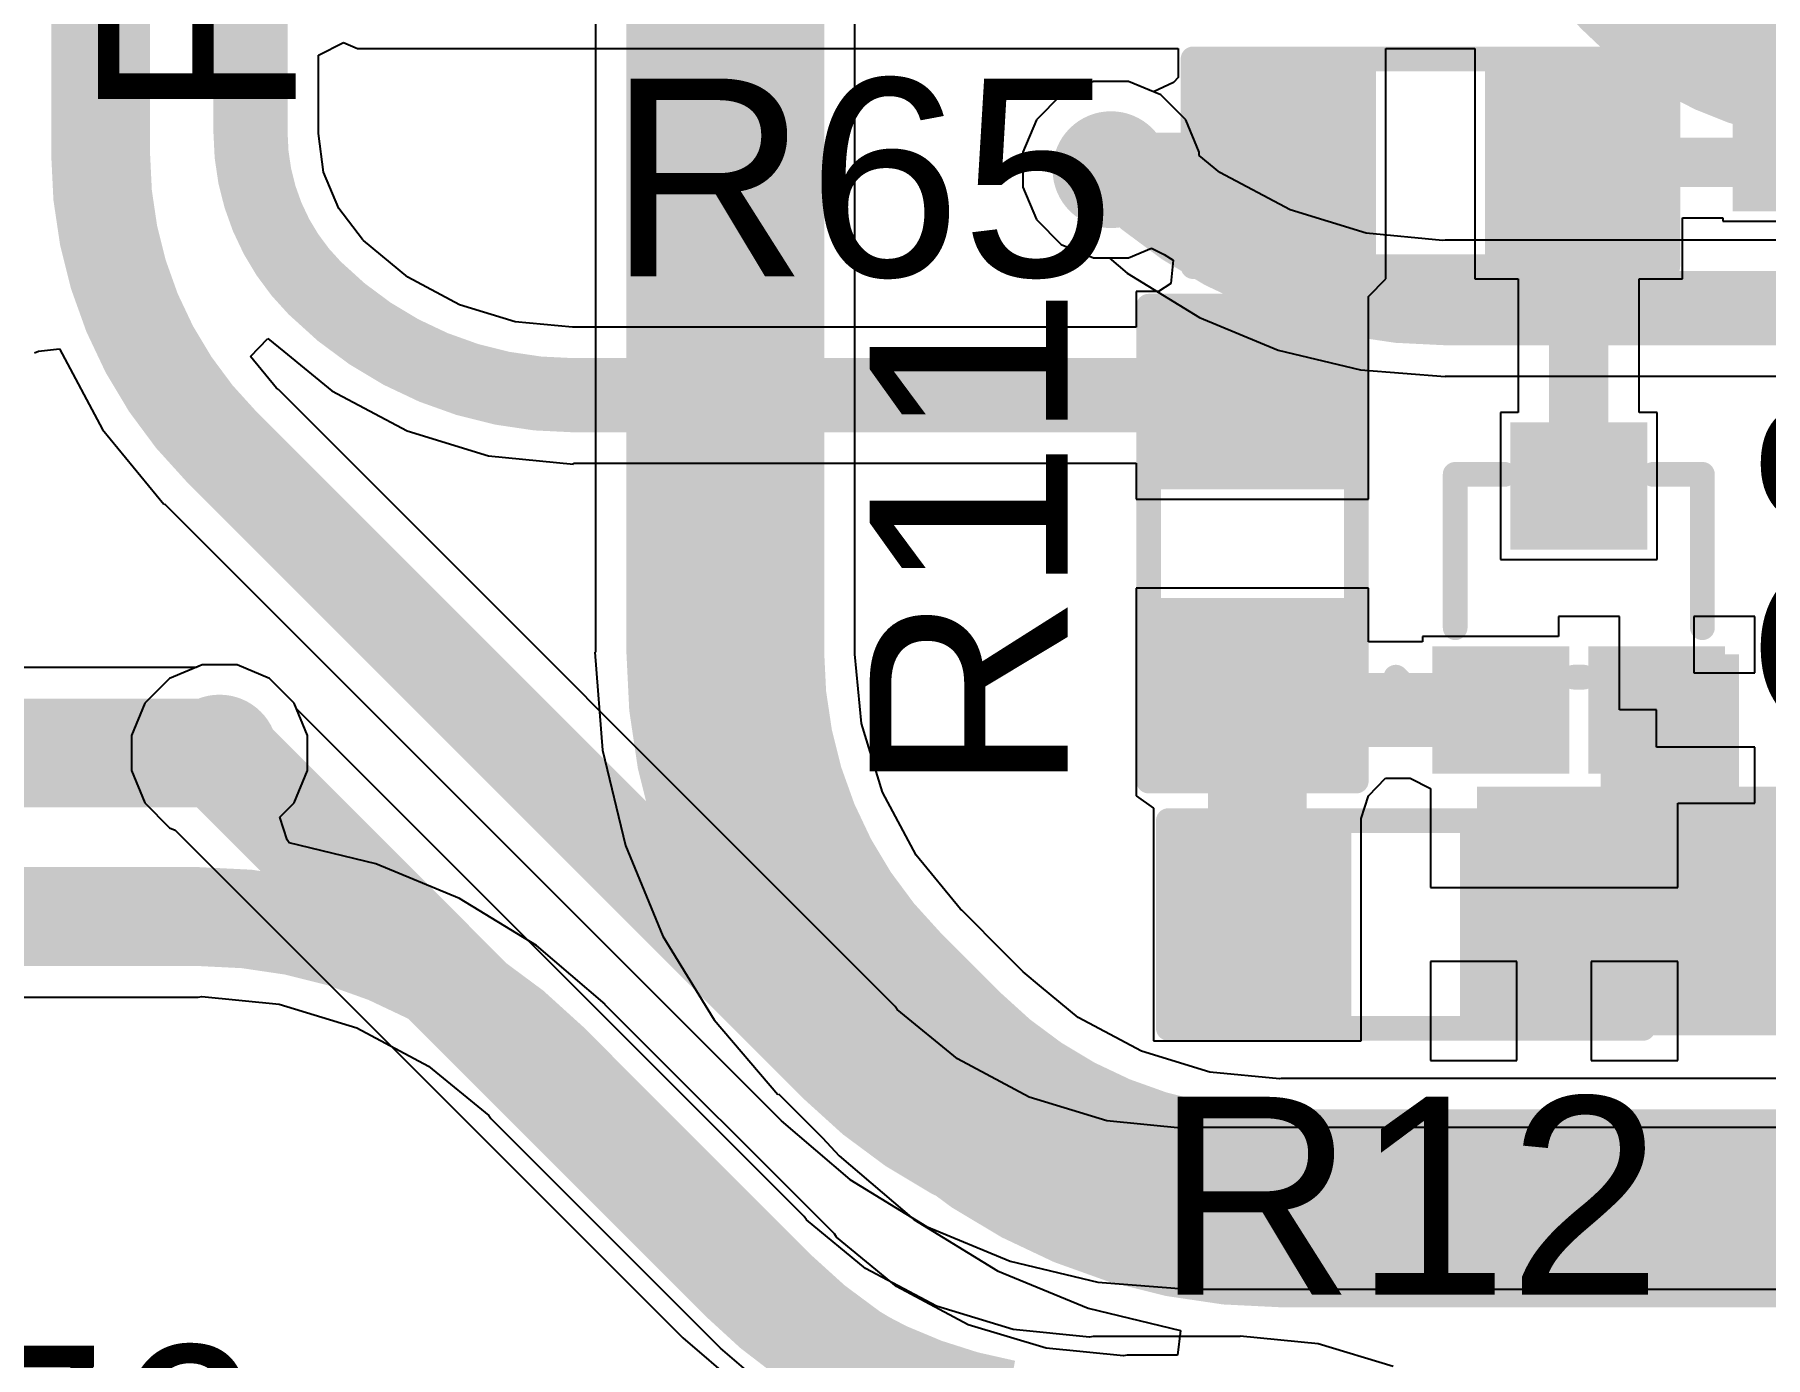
# Model space of a CAD drawing. Header units: millimetres. Extents: x -0.21 to 2.41, y -2.08 to 4.57.
# Drawn here: x 1.1506 to 1.5006, y -0.6672 to -0.3997 of the extents above; entities that cross this region are included whole.
import ezdxf

# ---------------------------------------------------------------- set-up
doc = ezdxf.new("R2010")
doc.units = ezdxf.units.MM
doc.header["$MEASUREMENT"] = 0
for name, color, linetype in [('BottomLayer', 5, 'Continuous'), ('TopLayer', 1, 'Continuous'), ('TopOverlay', 2, 'Continuous'), ('TopPaste', 8, 'Continuous'), ('TopSolder', 216, 'Continuous'), ('ViaHoleLayer', 16, 'Continuous')]:
    doc.layers.add(name, color=color, linetype=linetype)
doc.styles.add('Arial', font='', dxfattribs={"height": 0.2})
doc.styles.get('Arial').set_extended_font_data('Arial')

# ---------------------------------------------------------------- blocks, each defined once
blk = doc.blocks.new('R___0603_40')
at = {"layer": 'TopLayer'}
for points in [[(-0.015, 0.0175), (-0.015, -0.0175), (-0.045, -0.0175), (-0.045, 0.0175)], [(0.045, 0.0175), (0.045, -0.0175), (0.015, -0.0175), (0.015, 0.0175)]]:
    blk.add_hatch(color=1, dxfattribs=at).paths.add_polyline_path(points)
at = {"layer": 'TopPaste'}
for points in [[(-0.015, 0.0175), (-0.015, -0.0175), (-0.045, -0.0175), (-0.045, 0.0175)], [(0.045, 0.0175), (0.045, -0.0175), (0.015, -0.0175), (0.015, 0.0175)]]:
    blk.add_hatch(color=8, dxfattribs=at).paths.add_polyline_path(points)
at = {"layer": 'TopSolder'}
for points in [[(-0.011, 0.0215), (-0.011, -0.0215), (-0.049, -0.0215), (-0.049, 0.0215)], [(0.049, 0.0215), (0.049, -0.0215), (0.011, -0.0215), (0.011, 0.0215)]]:
    blk.add_hatch(color=216, dxfattribs=at).paths.add_polyline_path(points)
at = {"layer": 'TopOverlay', "const_width": 0.005}
for points in [[(-0.048, 0.021), (0.048, 0.021)], [(-0.048, -0.021), (-0.048, 0.021)], [(0.048, -0.021), (0.048, 0.021)], [(-0.048, -0.021), (0.048, -0.021)]]:
    blk.add_lwpolyline(points, dxfattribs=at)
at = {"layer": 'TopOverlay', "const_width": 0.0025}
for points in [[(-0.04925, 0.021, 1), (-0.04675, 0.021, 1)], [(-0.04925, 0.021, 1), (-0.04675, 0.021, 1)], [(0.04675, 0.021, 1), (0.04925, 0.021, 1)], [(0.04675, 0.021, 1), (0.04925, 0.021, 1)], [(-0.04925, -0.021, 1), (-0.04675, -0.021, 1)], [(-0.04925, -0.021, 1), (-0.04675, -0.021, 1)], [(0.04675, -0.021, 1), (0.04925, -0.021, 1)], [(0.04675, -0.021, 1), (0.04925, -0.021, 1)]]:
    blk.add_lwpolyline(points, format="xyb", close=True, dxfattribs=at)
blk = doc.blocks.new('R___0603_41')
at = {"layer": 'TopLayer'}
for points in [[(-0.015, 0.0175), (-0.015, -0.0175), (-0.045, -0.0175), (-0.045, 0.0175)], [(0.045, 0.0175), (0.045, -0.0175), (0.015, -0.0175), (0.015, 0.0175)]]:
    blk.add_hatch(color=1, dxfattribs=at).paths.add_polyline_path(points)
at = {"layer": 'TopPaste'}
for points in [[(-0.015, 0.0175), (-0.015, -0.0175), (-0.045, -0.0175), (-0.045, 0.0175)], [(0.045, 0.0175), (0.045, -0.0175), (0.015, -0.0175), (0.015, 0.0175)]]:
    blk.add_hatch(color=8, dxfattribs=at).paths.add_polyline_path(points)
at = {"layer": 'TopSolder'}
for points in [[(-0.011, 0.0215), (-0.011, -0.0215), (-0.049, -0.0215), (-0.049, 0.0215)], [(0.049, 0.0215), (0.049, -0.0215), (0.011, -0.0215), (0.011, 0.0215)]]:
    blk.add_hatch(color=216, dxfattribs=at).paths.add_polyline_path(points)
at = {"layer": 'TopOverlay', "const_width": 0.005}
for points in [[(-0.048, 0.021), (0.048, 0.021)], [(-0.048, 0.021), (-0.048, -0.021)], [(0.048, 0.021), (0.048, -0.021)], [(-0.048, -0.021), (0.048, -0.021)]]:
    blk.add_lwpolyline(points, dxfattribs=at)
at = {"layer": 'TopOverlay', "const_width": 0.0025}
for points in [[(-0.04925, 0.021, 1), (-0.04675, 0.021, 1)], [(-0.04925, 0.021, 1), (-0.04675, 0.021, 1)], [(0.04675, 0.021, 1), (0.04925, 0.021, 1)], [(0.04675, 0.021, 1), (0.04925, 0.021, 1)], [(-0.04925, -0.021, 1), (-0.04675, -0.021, 1)], [(-0.04925, -0.021, 1), (-0.04675, -0.021, 1)], [(0.04675, -0.021, 1), (0.04925, -0.021, 1)], [(0.04675, -0.021, 1), (0.04925, -0.021, 1)]]:
    blk.add_lwpolyline(points, format="xyb", close=True, dxfattribs=at)
blk = doc.blocks.new('SOT_723_43')
at = {"layer": 'TopLayer'}
for points in [[(-0.00984, 0.0315), (0.00984, 0.0315), (0.00984, 0.01378), (-0.00984, 0.01378)], [(-0.02559, -0.01378), (-0.00591, -0.01378), (-0.00591, -0.0315), (-0.02559, -0.0315)], [(0.00591, -0.01378), (0.02559, -0.01378), (0.02559, -0.0315), (0.00591, -0.0315)]]:
    blk.add_hatch(color=1, dxfattribs=at).paths.add_polyline_path(points)
at = {"layer": 'TopPaste'}
for points in [[(-0.00984, 0.0315), (0.00984, 0.0315), (0.00984, 0.01378), (-0.00984, 0.01378)], [(-0.02559, -0.01378), (-0.00591, -0.01378), (-0.00591, -0.0315), (-0.02559, -0.0315)], [(0.00591, -0.01378), (0.02559, -0.01378), (0.02559, -0.0315), (0.00591, -0.0315)]]:
    blk.add_hatch(color=8, dxfattribs=at).paths.add_polyline_path(points)
at = {"layer": 'TopSolder'}
for points in [[(-0.01384, 0.0355), (0.01384, 0.0355), (0.01384, 0.00978), (-0.01384, 0.00978)], [(-0.02959, -0.00978), (-0.00191, -0.00978), (-0.00191, -0.0355), (-0.02959, -0.0355)], [(0.00191, -0.00978), (0.02959, -0.00978), (0.02959, -0.0355), (0.00191, -0.0355)]]:
    blk.add_hatch(color=216, dxfattribs=at).paths.add_polyline_path(points)
at = {"layer": 'TopOverlay', "const_width": 0.005}
for points in [[(-0.025, -0.006), (-0.025, 0.025)], [(-0.025, 0.025), (-0.015, 0.025)], [(-0.025, -0.006), (-0.025, 0.025)], [(-0.025, 0.025), (-0.015, 0.025)], [(0.015, 0.025), (0.025, 0.025)], [(0.025, -0.006), (0.025, 0.025)], [(-0.037, -0.026), (-0.037, -0.016)], [(-0.037, -0.016), (-0.032, -0.021)], [(-0.001, -0.016), (0.001, -0.016)], [(-0.037, -0.026), (-0.032, -0.021)]]:
    blk.add_lwpolyline(points, dxfattribs=at)
at = {"layer": 'TopOverlay', "const_width": 0.0025}
for points in [[(-0.02625, 0.025, 1), (-0.02375, 0.025, 1)], [(-0.02625, 0.025, 1), (-0.02375, 0.025, 1)], [(-0.02625, 0.025, 1), (-0.02375, 0.025, 1)], [(-0.02625, 0.025, 1), (-0.02375, 0.025, 1)], [(-0.01625, 0.025, 1), (-0.01375, 0.025, 1)], [(-0.01625, 0.025, 1), (-0.01375, 0.025, 1)], [(0.01375, 0.025, 1), (0.01625, 0.025, 1)], [(0.02375, 0.025, 1), (0.02625, 0.025, 1)], [(0.02375, 0.025, 1), (0.02625, 0.025, 1)], [(-0.02625, -0.006, 1), (-0.02375, -0.006, 1)], [(-0.02625, -0.006, 1), (-0.02375, -0.006, 1)], [(0.02375, -0.006, 1), (0.02625, -0.006, 1)], [(-0.03825, -0.016, 1), (-0.03575, -0.016, 1)], [(-0.03825, -0.016, 1), (-0.03575, -0.016, 1)], [(-0.00225, -0.016, 1), (0.00025, -0.016, 1)], [(-0.00025, -0.016, 1), (0.00225, -0.016, 1)], [(-0.03325, -0.021, 1), (-0.03075, -0.021, 1)], [(-0.03325, -0.021, 1), (-0.03075, -0.021, 1)], [(-0.03825, -0.026, 1), (-0.03575, -0.026, 1)], [(-0.03825, -0.026, 1), (-0.03575, -0.026, 1)]]:
    blk.add_lwpolyline(points, format="xyb", close=True, dxfattribs=at)
blk = doc.blocks.new('TQFN_16_EP_3_3__51')
at = {"layer": 'TopLayer'}
for points in [[(-0.02362, 0.07185), (-0.02362, 0.04035), (-0.03543, 0.04035), (-0.03543, 0.07185)], [(-0.00394, 0.07185), (-0.00394, 0.04035), (-0.01575, 0.04035), (-0.01575, 0.07185)], [(0.01575, 0.07185), (0.01575, 0.04035), (0.00394, 0.04035), (0.00394, 0.07185)], [(0.03543, 0.07185), (0.03543, 0.04035), (0.02362, 0.04035), (0.02362, 0.07185)], [(-0.07185, 0.03543), (-0.04035, 0.03543), (-0.04035, 0.02362), (-0.07185, 0.02362)], [(0.04035, 0.03543), (0.07185, 0.03543), (0.07185, 0.02362), (0.04035, 0.02362)], [(-0.02421, 0.02421), (0.02421, 0.02421), (0.02421, -0.02421), (-0.02421, -0.02421)], [(-0.07185, 0.01575), (-0.04035, 0.01575), (-0.04035, 0.00394), (-0.07185, 0.00394)], [(0.04035, 0.01575), (0.07185, 0.01575), (0.07185, 0.00394), (0.04035, 0.00394)], [(-0.07185, -0.00394), (-0.04035, -0.00394), (-0.04035, -0.01575), (-0.07185, -0.01575)], [(0.04035, -0.00394), (0.07185, -0.00394), (0.07185, -0.01575), (0.04035, -0.01575)], [(-0.07185, -0.02362), (-0.04035, -0.02362), (-0.04035, -0.03543), (-0.07185, -0.03543)], [(0.04035, -0.02362), (0.07185, -0.02362), (0.07185, -0.03543), (0.04035, -0.03543)], [(-0.03543, -0.07185), (-0.03543, -0.04035), (-0.02362, -0.04035), (-0.02362, -0.07185)], [(-0.01575, -0.07185), (-0.01575, -0.04035), (-0.00394, -0.04035), (-0.00394, -0.07185)], [(0.00394, -0.07185), (0.00394, -0.04035), (0.01575, -0.04035), (0.01575, -0.07185)], [(0.02362, -0.07185), (0.02362, -0.04035), (0.03543, -0.04035), (0.03543, -0.07185)]]:
    blk.add_hatch(color=1, dxfattribs=at).paths.add_polyline_path(points)
at = {"layer": 'TopPaste'}
for points in [[(-0.02362, 0.07185), (-0.02362, 0.04035), (-0.03543, 0.04035), (-0.03543, 0.07185)], [(-0.00394, 0.07185), (-0.00394, 0.04035), (-0.01575, 0.04035), (-0.01575, 0.07185)], [(0.01575, 0.07185), (0.01575, 0.04035), (0.00394, 0.04035), (0.00394, 0.07185)], [(0.03543, 0.07185), (0.03543, 0.04035), (0.02362, 0.04035), (0.02362, 0.07185)], [(-0.07185, 0.03543), (-0.04035, 0.03543), (-0.04035, 0.02362), (-0.07185, 0.02362)], [(0.04035, 0.03543), (0.07185, 0.03543), (0.07185, 0.02362), (0.04035, 0.02362)], [(-0.02421, 0.02421), (0.02421, 0.02421), (0.02421, -0.02421), (-0.02421, -0.02421)], [(-0.07185, 0.01575), (-0.04035, 0.01575), (-0.04035, 0.00394), (-0.07185, 0.00394)], [(0.04035, 0.01575), (0.07185, 0.01575), (0.07185, 0.00394), (0.04035, 0.00394)], [(-0.07185, -0.00394), (-0.04035, -0.00394), (-0.04035, -0.01575), (-0.07185, -0.01575)], [(0.04035, -0.00394), (0.07185, -0.00394), (0.07185, -0.01575), (0.04035, -0.01575)], [(-0.07185, -0.02362), (-0.04035, -0.02362), (-0.04035, -0.03543), (-0.07185, -0.03543)], [(0.04035, -0.02362), (0.07185, -0.02362), (0.07185, -0.03543), (0.04035, -0.03543)], [(-0.03543, -0.07185), (-0.03543, -0.04035), (-0.02362, -0.04035), (-0.02362, -0.07185)], [(-0.01575, -0.07185), (-0.01575, -0.04035), (-0.00394, -0.04035), (-0.00394, -0.07185)], [(0.00394, -0.07185), (0.00394, -0.04035), (0.01575, -0.04035), (0.01575, -0.07185)], [(0.02362, -0.07185), (0.02362, -0.04035), (0.03543, -0.04035), (0.03543, -0.07185)]]:
    blk.add_hatch(color=8, dxfattribs=at).paths.add_polyline_path(points)
at = {"layer": 'TopSolder'}
for points in [[(-0.01962, 0.07585), (-0.01962, 0.03635), (-0.03943, 0.03635), (-0.03943, 0.07585)], [(0.00006, 0.07585), (0.00006, 0.03635), (-0.01975, 0.03635), (-0.01975, 0.07585)], [(0.01975, 0.07585), (0.01975, 0.03635), (-0.00006, 0.03635), (-0.00006, 0.07585)], [(0.03943, 0.07585), (0.03943, 0.03635), (0.01962, 0.03635), (0.01962, 0.07585)], [(-0.07585, 0.03943), (-0.03635, 0.03943), (-0.03635, 0.01962), (-0.07585, 0.01962)], [(0.03635, 0.03943), (0.07585, 0.03943), (0.07585, 0.01962), (0.03635, 0.01962)], [(-0.02821, 0.02821), (0.02821, 0.02821), (0.02821, -0.02821), (-0.02821, -0.02821)], [(-0.07585, 0.01975), (-0.03635, 0.01975), (-0.03635, -0.00006), (-0.07585, -0.00006)], [(0.03635, 0.01975), (0.07585, 0.01975), (0.07585, -0.00006), (0.03635, -0.00006)], [(-0.07585, 0.00006), (-0.03635, 0.00006), (-0.03635, -0.01975), (-0.07585, -0.01975)], [(0.03635, 0.00006), (0.07585, 0.00006), (0.07585, -0.01975), (0.03635, -0.01975)], [(-0.07585, -0.01962), (-0.03635, -0.01962), (-0.03635, -0.03943), (-0.07585, -0.03943)], [(0.03635, -0.01962), (0.07585, -0.01962), (0.07585, -0.03943), (0.03635, -0.03943)], [(-0.03943, -0.07585), (-0.03943, -0.03635), (-0.01962, -0.03635), (-0.01962, -0.07585)], [(-0.01975, -0.07585), (-0.01975, -0.03635), (0.00006, -0.03635), (0.00006, -0.07585)], [(-0.00006, -0.07585), (-0.00006, -0.03635), (0.01975, -0.03635), (0.01975, -0.07585)], [(0.01962, -0.07585), (0.01962, -0.03635), (0.03943, -0.03635), (0.03943, -0.07585)]]:
    blk.add_hatch(color=216, dxfattribs=at).paths.add_polyline_path(points)
at = {"layer": 'TopOverlay', "const_width": 0.005}
for points in [[(-0.062, 0.044), (-0.062, 0.062)], [(-0.062, 0.062), (-0.045, 0.062)], [(0.045, 0.062), (0.062, 0.062)], [(0.062, 0.044), (0.062, 0.062)], [(-0.083, 0.036), (-0.078, 0.031)], [(-0.083, 0.026), (-0.083, 0.036)], [(-0.083, 0.026), (-0.078, 0.031)], [(-0.062, -0.062), (-0.062, -0.044)], [(0.062, -0.062), (0.062, -0.044)], [(-0.062, -0.062), (-0.045, -0.062)], [(0.045, -0.062), (0.062, -0.062)]]:
    blk.add_lwpolyline(points, dxfattribs=at)
at = {"layer": 'TopOverlay', "const_width": 0.0025}
for points in [[(-0.06325, 0.062, 1), (-0.06075, 0.062, 1)], [(-0.06325, 0.062, 1), (-0.06075, 0.062, 1)], [(-0.04625, 0.062, 1), (-0.04375, 0.062, 1)], [(0.04375, 0.062, 1), (0.04625, 0.062, 1)], [(0.06075, 0.062, 1), (0.06325, 0.062, 1)], [(0.06075, 0.062, 1), (0.06325, 0.062, 1)], [(-0.06325, 0.044, 1), (-0.06075, 0.044, 1)], [(0.06075, 0.044, 1), (0.06325, 0.044, 1)], [(-0.08425, 0.036, 1), (-0.08175, 0.036, 1)], [(-0.08425, 0.036, 1), (-0.08175, 0.036, 1)], [(-0.07925, 0.031, 1), (-0.07675, 0.031, 1)], [(-0.07925, 0.031, 1), (-0.07675, 0.031, 1)], [(-0.08425, 0.026, 1), (-0.08175, 0.026, 1)], [(-0.08425, 0.026, 1), (-0.08175, 0.026, 1)], [(-0.06325, -0.044, 1), (-0.06075, -0.044, 1)], [(0.06075, -0.044, 1), (0.06325, -0.044, 1)], [(-0.06325, -0.062, 1), (-0.06075, -0.062, 1)], [(-0.06325, -0.062, 1), (-0.06075, -0.062, 1)], [(-0.04625, -0.062, 1), (-0.04375, -0.062, 1)], [(0.04375, -0.062, 1), (0.04625, -0.062, 1)], [(0.06075, -0.062, 1), (0.06325, -0.062, 1)], [(0.06075, -0.062, 1), (0.06325, -0.062, 1)]]:
    blk.add_lwpolyline(points, format="xyb", close=True, dxfattribs=at)
blk = doc.blocks.new('R___0603_54')
at = {"layer": 'TopLayer'}
for points in [[(-0.015, 0.0175), (-0.015, -0.0175), (-0.045, -0.0175), (-0.045, 0.0175)], [(0.045, 0.0175), (0.045, -0.0175), (0.015, -0.0175), (0.015, 0.0175)]]:
    blk.add_hatch(color=1, dxfattribs=at).paths.add_polyline_path(points)
at = {"layer": 'TopPaste'}
for points in [[(-0.015, 0.0175), (-0.015, -0.0175), (-0.045, -0.0175), (-0.045, 0.0175)], [(0.045, 0.0175), (0.045, -0.0175), (0.015, -0.0175), (0.015, 0.0175)]]:
    blk.add_hatch(color=8, dxfattribs=at).paths.add_polyline_path(points)
at = {"layer": 'TopSolder'}
for points in [[(-0.011, 0.0215), (-0.011, -0.0215), (-0.049, -0.0215), (-0.049, 0.0215)], [(0.049, 0.0215), (0.049, -0.0215), (0.011, -0.0215), (0.011, 0.0215)]]:
    blk.add_hatch(color=216, dxfattribs=at).paths.add_polyline_path(points)
at = {"layer": 'TopOverlay', "const_width": 0.005}
for points in [[(-0.048, 0.021), (-0.048, -0.021)], [(0.048, 0.021), (-0.048, 0.021)], [(0.048, 0.021), (0.048, -0.021)], [(0.048, -0.021), (-0.048, -0.021)]]:
    blk.add_lwpolyline(points, dxfattribs=at)
at = {"layer": 'TopOverlay', "const_width": 0.0025}
for points in [[(-0.04925, 0.021, 1), (-0.04675, 0.021, 1)], [(-0.04925, 0.021, 1), (-0.04675, 0.021, 1)], [(0.04675, 0.021, 1), (0.04925, 0.021, 1)], [(0.04675, 0.021, 1), (0.04925, 0.021, 1)], [(-0.04925, -0.021, 1), (-0.04675, -0.021, 1)], [(-0.04925, -0.021, 1), (-0.04675, -0.021, 1)], [(0.04675, -0.021, 1), (0.04925, -0.021, 1)], [(0.04675, -0.021, 1), (0.04925, -0.021, 1)]]:
    blk.add_lwpolyline(points, format="xyb", close=True, dxfattribs=at)

msp = doc.modelspace()

# ---------------------------------------------------------------- hatches: boundary and pattern name
at = {"layer": 'BottomLayer'}
h = msp.add_hatch(color=5, dxfattribs=at)
edge = h.paths.add_edge_path()
edge.add_arc((1.36828, -0.42705), 0.01181, 0, 360)
h = msp.add_hatch(color=5, dxfattribs=at)
edge = h.paths.add_edge_path()
edge.add_arc((1.188, -0.545), 0.01181, 0, 360)
at = {"layer": 'TopLayer'}
h = msp.add_hatch(color=1, dxfattribs=at)
edge = h.paths.add_edge_path()
edge.add_arc((1.36828, -0.42705), 0.01181, 0, 360)
for points in [[(1.46728, -0.56105), (1.49528, -0.56105), (1.49528, -0.52505), (1.46728, -0.52505)], [(1.52262, -0.60176), (1.52262, -0.55176), (1.44228, -0.55176), (1.44228, -0.60176)], [(1.67328, -0.60205), (1.67328, -0.55205), (1.46628, -0.55205), (1.46628, -0.60205)]]:
    msp.add_hatch(color=1, dxfattribs=at).paths.add_polyline_path(points)
h = msp.add_hatch(color=1, dxfattribs=at)
edge = h.paths.add_edge_path()
edge.add_arc((1.188, -0.545), 0.01181, 0, 360)
at = {"layer": 'ViaHoleLayer'}
h = msp.add_hatch(color=16, dxfattribs=at)
edge = h.paths.add_edge_path()
edge.add_arc((1.36828, -0.42705), 0.00591, 0, 360)
h = msp.add_hatch(color=16, dxfattribs=at)
edge = h.paths.add_edge_path()
edge.add_arc((1.188, -0.545), 0.00591, 0, 360)

# ---------------------------------------------------------------- linework, layer by layer
at = {"layer": 'BottomLayer'}
for p, q in [((1.26405, -0.29077), (1.26405, -0.52463)), ((1.3165, -0.52463), (1.3165, -0.29077)), ((1.36474, -0.40924), (1.35819, -0.41195)), ((1.37182, -0.40924), (1.36474, -0.40924)), ((1.37837, -0.41195), (1.37182, -0.40924)), ((1.35819, -0.41195), (1.35318, -0.41696)), ((1.38338, -0.41696), (1.37837, -0.41195)), ((1.35318, -0.41696), (1.35047, -0.4235)), ((1.38609, -0.4235), (1.38338, -0.41696)), ((1.35047, -0.4235), (1.35047, -0.43059)), ((1.38609, -0.42415), (1.38609, -0.4235)), ((1.39032, -0.42762), (1.38609, -0.42415)), ((1.4045, -0.4352), (1.39032, -0.42762)), ((1.35047, -0.43059), (1.35318, -0.43714)), ((1.35318, -0.43714), (1.35819, -0.44215)), ((1.41988, -0.43987), (1.4045, -0.4352)), ((1.43534, -0.44139), (1.41988, -0.43987)), ((1.35819, -0.44215), (1.36474, -0.44486)), ((1.43588, -0.44128), (1.43534, -0.44139)), ((1.61185, -0.44128), (1.43588, -0.44128)), ((1.36474, -0.44486), (1.36789, -0.44486)), ((1.36789, -0.44486), (1.37155, -0.44798)), ((1.37155, -0.44798), (1.38619, -0.45696)), ((1.38619, -0.45696), (1.40206, -0.46353)), ((1.40206, -0.46353), (1.41876, -0.46754)), ((1.41876, -0.46754), (1.43588, -0.46888)), ((1.43588, -0.46888), (1.43588, -0.46881)), ((1.43588, -0.46881), (1.61185, -0.46881)), ((1.26405, -0.52463), (1.26389, -0.52463)), ((1.26389, -0.52463), (1.26544, -0.5444)), ((1.31646, -0.52497), (1.3165, -0.52463)), ((1.31784, -0.53903), (1.31646, -0.52497)), ((1.1833, -0.52767), (1.0657, -0.52767)), ((1.18446, -0.52719), (1.1833, -0.52767)), ((1.19154, -0.52719), (1.18446, -0.52719)), ((1.19809, -0.5299), (1.19154, -0.52719)), ((1.2031, -0.53491), (1.19809, -0.5299)), ((1.20581, -0.54146), (1.2031, -0.53491)), ((1.20581, -0.54854), (1.20581, -0.54146)), ((1.32204, -0.55289), (1.31784, -0.53903)), ((1.26544, -0.5444), (1.27007, -0.56368)), ((1.2031, -0.55509), (1.20581, -0.54854)), ((1.32887, -0.56566), (1.32204, -0.55289)), ((1.20021, -0.55797), (1.2031, -0.55509)), ((1.2017, -0.56255), (1.20021, -0.55797)), ((1.20209, -0.56317), (1.2017, -0.56255)), ((1.21964, -0.56738), (1.20209, -0.56317)), ((1.27007, -0.56368), (1.27766, -0.582)), ((1.33783, -0.57658), (1.32887, -0.56566)), ((1.2365, -0.57437), (1.21964, -0.56738)), ((1.25207, -0.58391), (1.2365, -0.57437)), ((1.33811, -0.57679), (1.33783, -0.57658)), ((1.34709, -0.58577), (1.33811, -0.57679)), ((1.26596, -0.59577), (1.25207, -0.58391)), ((1.27766, -0.582), (1.28803, -0.59892)), ((1.35053, -0.58921), (1.34709, -0.58577)), ((1.35423, -0.59235), (1.35053, -0.58921)), ((0.99244, -0.59436), (1.18368, -0.59436)), ((1.18368, -0.59436), (1.18441, -0.59421)), ((1.18441, -0.59421), (1.20005, -0.59575)), ((1.36167, -0.59846), (1.35423, -0.59235)), ((1.20005, -0.59575), (1.21579, -0.60053)), ((1.26592, -0.5958), (1.26596, -0.59577)), ((1.31235, -0.64222), (1.26592, -0.5958)), ((1.37444, -0.60528), (1.36167, -0.59846)), ((1.21579, -0.60053), (1.23029, -0.60828)), ((1.28803, -0.59892), (1.30091, -0.614)), ((1.38829, -0.60948), (1.37444, -0.60528)), ((1.23029, -0.60828), (1.24244, -0.61825)), ((1.40235, -0.61087), (1.38829, -0.60948)), ((1.4027, -0.61082), (1.40235, -0.61087)), ((1.66999, -0.61082), (1.4027, -0.61082)), ((1.30091, -0.614), (1.30102, -0.61388)), ((1.30102, -0.61388), (1.30991, -0.62277)), ((1.24244, -0.61825), (1.24285, -0.61887)), ((1.24285, -0.61887), (1.28928, -0.66529)), ((1.30991, -0.62277), (1.31333, -0.62642)), ((1.31333, -0.62642), (1.31333, -0.62642)), ((1.31333, -0.62642), (1.32841, -0.6393)), ((1.32841, -0.6393), (1.34532, -0.64966)), ((1.31276, -0.64284), (1.31235, -0.64222)), ((1.32491, -0.65281), (1.31276, -0.64284)), ((1.34532, -0.64966), (1.36364, -0.65725)), ((1.33941, -0.66056), (1.32491, -0.65281)), ((1.36364, -0.65725), (1.38232, -0.66173)), ((1.35515, -0.66534), (1.33941, -0.66056)), ((1.38232, -0.66173), (1.38172, -0.66673)), ((1.28928, -0.66529), (1.28924, -0.66532)), ((1.28924, -0.66532), (1.30313, -0.67718)), ((1.37079, -0.66688), (1.35515, -0.66534)), ((1.37152, -0.66673), (1.37079, -0.66688)), ((1.38172, -0.66673), (1.37152, -0.66673))]:
    msp.add_line(p, q, dxfattribs=at)
for points, const_width in [([(1.29028, -0.52463), (1.29028, -0.29077)], 0.04), ([(1.43588, -0.45505), (1.62328, -0.45505)], 0.015), ([(1.061, -0.545), (1.188, -0.545)], 0.022), ([(0.98528, -0.57805), (1.18368, -0.57805)], 0.02), ([(1.31957, -0.59534), (1.33199, -0.60776)], 0.04), ([(1.25439, -0.60734), (1.30081, -0.65376)], 0.02), ([(1.4027, -0.63705), (1.66999, -0.63705)], 0.04)]:
    msp.add_lwpolyline(points, dxfattribs=dict(at, const_width=const_width))
for points, const_width in [([(1.51473, -0.40905, -0.401219), (1.45488, -0.34646)], 0.025), ([(1.43588, -0.45505, -0.198912), (1.36828, -0.42705)], 0.015), ([(1.31957, -0.59534, -0.198912), (1.29028, -0.52463)], 0.04), ([(1.18368, -0.57805, -0.198912), (1.25439, -0.60734)], 0.02), ([(1.4027, -0.63705, -0.198912), (1.33199, -0.60776)], 0.04), ([(1.37152, -0.68305, -0.198912), (1.30081, -0.65376)], 0.02)]:
    msp.add_lwpolyline(points, format="xyb", dxfattribs=dict(at, const_width=const_width))
for points, const_width in [([(1.36453, -0.42705, 1), (1.37203, -0.42705, 1)], 0.0075), ([(1.43213, -0.45505, 1), (1.43963, -0.45505, 1)], 0.0075), ([(1.43213, -0.45505, 1), (1.43963, -0.45505, 1)], 0.0075), ([(1.28028, -0.52463, 1), (1.30028, -0.52463, 1)], 0.02), ([(1.28028, -0.52463, 1), (1.30028, -0.52463, 1)], 0.02), ([(1.1825, -0.545, 1), (1.1935, -0.545, 1)], 0.011), ([(1.17868, -0.57805, 1), (1.18868, -0.57805, 1)], 0.01), ([(1.17868, -0.57805, 1), (1.18868, -0.57805, 1)], 0.01), ([(1.30957, -0.59534, 1), (1.32957, -0.59534, 1)], 0.02), ([(1.30957, -0.59534, 1), (1.32957, -0.59534, 1)], 0.02), ([(1.32199, -0.60776, 1), (1.34199, -0.60776, 1)], 0.02), ([(1.32199, -0.60776, 1), (1.34199, -0.60776, 1)], 0.02), ([(1.24939, -0.60734, 1), (1.25939, -0.60734, 1)], 0.01), ([(1.24939, -0.60734, 1), (1.25939, -0.60734, 1)], 0.01), ([(1.3927, -0.63705, 1), (1.4127, -0.63705, 1)], 0.02), ([(1.3927, -0.63705, 1), (1.4127, -0.63705, 1)], 0.02), ([(1.29581, -0.65376, 1), (1.30581, -0.65376, 1)], 0.01), ([(1.29581, -0.65376, 1), (1.30581, -0.65376, 1)], 0.01)]:
    msp.add_lwpolyline(points, format="xyb", close=True, dxfattribs=dict(at, const_width=const_width))
at = {"layer": 'TopLayer'}
for p, q in [((1.20804, -0.40388), (1.21304, -0.40135)), ((1.21304, -0.40135), (1.21592, -0.40254)), ((1.20804, -0.41964), (1.20804, -0.40388)), ((1.21592, -0.40254), (1.38188, -0.40254)), ((1.38188, -0.40254), (1.38188, -0.4084)), ((1.42388, -0.44809), (1.42388, -0.40254)), ((1.42388, -0.40254), (1.44188, -0.40254)), ((1.44188, -0.40254), (1.44188, -0.44915)), ((1.36474, -0.40924), (1.35819, -0.41195)), ((1.37182, -0.40924), (1.36474, -0.40924)), ((1.37688, -0.41133), (1.37182, -0.40924)), ((1.38089, -0.4094), (1.37688, -0.41133)), ((1.38188, -0.4084), (1.38089, -0.4094)), ((1.35819, -0.41195), (1.35318, -0.41696)), ((1.20802, -0.41972), (1.20804, -0.41964)), ((1.20905, -0.42755), (1.20802, -0.41972)), ((1.35318, -0.41696), (1.35047, -0.4235)), ((1.35047, -0.4235), (1.35047, -0.43059)), ((1.21211, -0.43493), (1.20905, -0.42755)), ((1.35047, -0.43059), (1.35318, -0.43714)), ((1.21692, -0.4412), (1.21211, -0.43493)), ((1.35318, -0.43714), (1.35819, -0.44215)), ((1.48388, -0.44915), (1.48388, -0.43678)), ((1.48388, -0.43678), (1.49203, -0.43678)), ((1.49203, -0.43678), (1.49203, -0.43747)), ((1.49203, -0.43747), (1.52844, -0.43747)), ((1.21698, -0.44124), (1.21692, -0.4412)), ((1.21709, -0.4414), (1.21698, -0.44124)), ((1.22608, -0.44878), (1.21709, -0.4414)), ((1.35819, -0.44215), (1.36474, -0.44486)), ((1.37182, -0.44486), (1.37644, -0.44294)), ((1.37644, -0.44294), (1.37905, -0.4442)), ((1.37905, -0.4442), (1.38083, -0.44534)), ((1.36474, -0.44486), (1.37182, -0.44486)), ((1.38083, -0.44534), (1.38039, -0.45008)), ((1.2365, -0.45435), (1.22608, -0.44878)), ((1.38039, -0.45008), (1.37791, -0.45165)), ((1.42038, -0.4527), (1.42388, -0.44915)), ((1.42388, -0.44915), (1.42388, -0.44809)), ((1.44188, -0.44915), (1.45064, -0.44915)), ((1.45064, -0.44915), (1.45064, -0.47615)), ((1.47511, -0.47615), (1.47511, -0.44915)), ((1.47511, -0.44915), (1.48388, -0.44915)), ((1.24781, -0.45778), (1.2365, -0.45435)), ((1.37791, -0.45165), (1.37338, -0.45165)), ((1.37338, -0.45165), (1.37338, -0.45888)), ((1.42038, -0.49365), (1.42038, -0.4527)), ((1.25938, -0.45892), (1.24781, -0.45778)), ((1.19425, -0.4648), (1.19778, -0.46121)), ((1.19778, -0.46121), (1.20101, -0.46378)), ((1.25957, -0.45888), (1.25938, -0.45892)), ((1.37338, -0.45888), (1.25957, -0.45888)), ((1.15058, -0.46407), (1.1514, -0.46374)), ((1.1514, -0.46374), (1.15563, -0.4633)), ((1.15563, -0.4633), (1.16432, -0.47956)), ((1.19955, -0.47125), (1.19425, -0.4648)), ((1.20101, -0.46378), (1.21073, -0.47175)), ((1.19994, -0.47151), (1.19955, -0.47125)), ((1.32465, -0.59622), (1.19994, -0.47151)), ((1.21073, -0.47175), (1.22593, -0.47988)), ((1.45064, -0.47615), (1.44703, -0.47615)), ((1.44703, -0.47615), (1.44703, -0.50587)), ((1.47872, -0.47615), (1.47511, -0.47615)), ((1.47872, -0.50587), (1.47872, -0.47615)), ((1.16432, -0.47956), (1.17675, -0.4947)), ((1.22593, -0.47988), (1.24242, -0.48488)), ((1.24242, -0.48488), (1.25957, -0.48657)), ((1.25957, -0.48657), (1.25957, -0.48641)), ((1.25957, -0.48641), (1.37338, -0.48641)), ((1.37338, -0.48641), (1.37338, -0.49365)), ((1.17675, -0.4947), (1.17687, -0.49458)), ((1.17687, -0.49458), (1.30158, -0.61929)), ((1.37338, -0.49365), (1.42038, -0.49365)), ((1.44703, -0.50587), (1.47872, -0.50587)), ((1.42038, -0.51165), (1.37338, -0.51165)), ((1.37338, -0.51165), (1.37338, -0.55365)), ((1.42038, -0.52252), (1.42038, -0.51165)), ((1.47112, -0.51742), (1.45878, -0.51742)), ((1.45878, -0.51742), (1.45878, -0.52142)), ((1.47112, -0.53628), (1.47112, -0.51742)), ((1.49847, -0.51742), (1.48612, -0.51742)), ((1.48612, -0.51742), (1.48612, -0.52878)), ((1.49847, -0.52878), (1.49847, -0.51742)), ((1.45878, -0.52142), (1.43129, -0.52142)), ((1.43129, -0.52142), (1.43129, -0.52252)), ((1.43129, -0.52252), (1.42038, -0.52252)), ((1.18446, -0.52719), (1.17791, -0.5299)), ((1.19154, -0.52719), (1.18446, -0.52719)), ((1.19809, -0.5299), (1.19154, -0.52719)), ((1.17791, -0.5299), (1.1729, -0.53491)), ((1.2031, -0.53491), (1.19809, -0.5299)), ((1.48612, -0.52878), (1.49847, -0.52878)), ((1.1729, -0.53491), (1.17019, -0.54146)), ((1.20358, -0.53606), (1.2031, -0.53491)), ((1.30623, -0.63872), (1.20358, -0.53606)), ((1.47862, -0.53628), (1.47112, -0.53628)), ((1.47862, -0.54378), (1.47862, -0.53628)), ((1.17019, -0.54146), (1.17019, -0.54854)), ((1.49847, -0.54378), (1.47862, -0.54378)), ((1.49847, -0.55514), (1.49847, -0.54378)), ((1.17019, -0.54854), (1.1729, -0.55509)), ((1.42038, -0.55365), (1.42376, -0.55005)), ((1.42376, -0.55005), (1.42875, -0.55005)), ((1.42875, -0.55005), (1.43288, -0.55215)), ((1.43288, -0.55215), (1.43288, -0.57215)), ((1.1729, -0.55509), (1.17791, -0.5601)), ((1.37338, -0.55365), (1.37338, -0.55365)), ((1.37338, -0.55365), (1.37688, -0.55615)), ((1.37688, -0.55615), (1.37688, -0.60315)), ((1.41888, -0.55822), (1.42038, -0.55365)), ((1.48288, -0.57215), (1.48288, -0.55514)), ((1.48288, -0.55514), (1.49847, -0.55514)), ((1.41888, -0.60315), (1.41888, -0.55822)), ((1.17791, -0.5601), (1.17906, -0.56058)), ((1.17906, -0.56058), (1.28172, -0.66323)), ((1.43288, -0.57215), (1.45788, -0.57215)), ((1.45788, -0.57215), (1.48288, -0.57215)), ((1.45038, -0.58715), (1.43288, -0.58715)), ((1.43288, -0.58715), (1.43288, -0.60715)), ((1.45038, -0.60715), (1.45038, -0.58715)), ((1.48288, -0.58715), (1.46538, -0.58715)), ((1.46538, -0.58715), (1.46538, -0.60715)), ((1.48288, -0.60715), (1.48288, -0.58715)), ((1.32506, -0.59684), (1.32465, -0.59622)), ((1.33721, -0.60681), (1.32506, -0.59684)), ((1.37688, -0.60315), (1.41888, -0.60315)), ((1.35172, -0.61456), (1.33721, -0.60681)), ((1.43288, -0.60715), (1.45038, -0.60715)), ((1.46538, -0.60715), (1.48288, -0.60715)), ((1.36746, -0.61934), (1.35172, -0.61456)), ((1.30158, -0.61929), (1.30155, -0.61932)), ((1.30155, -0.61932), (1.31543, -0.63118)), ((1.38309, -0.62088), (1.36746, -0.61934)), ((1.38383, -0.62073), (1.38309, -0.62088)), ((1.53635, -0.62073), (1.38383, -0.62073)), ((1.31543, -0.63118), (1.331, -0.64072)), ((1.30668, -0.63938), (1.30623, -0.63872)), ((1.31863, -0.64919), (1.30668, -0.63938)), ((1.331, -0.64072), (1.34787, -0.64771)), ((1.33296, -0.65685), (1.31863, -0.64919)), ((1.34787, -0.64771), (1.36562, -0.65197)), ((1.36562, -0.65197), (1.38383, -0.65341)), ((1.38383, -0.65341), (1.38383, -0.65336)), ((1.38383, -0.65336), (1.53635, -0.65336)), ((1.34851, -0.66157), (1.33296, -0.65685)), ((1.28172, -0.66323), (1.2817, -0.66325)), ((1.2817, -0.66325), (1.29269, -0.67264)), ((1.36391, -0.66309), (1.34851, -0.66157)), ((1.36469, -0.66293), (1.36391, -0.66309)), ((1.39439, -0.66293), (1.36469, -0.66293)), ((1.41016, -0.66443), (1.39439, -0.66288)), ((1.39439, -0.66288), (1.39439, -0.66293)), ((1.42534, -0.66903), (1.41016, -0.66443))]:
    msp.add_line(p, q, dxfattribs=at)
for points, const_width in [([(1.16396, -0.42403), (1.16396, -0.16299)], 0.02), ([(1.19427, -0.41964), (1.19427, -0.16549)], 0.015), ([(1.36828, -0.42705), (1.40148, -0.42705)], 0.015), ([(1.40148, -0.42705), (1.40288, -0.42565)], 0.012), ([(1.46288, -0.42565), (1.46296, -0.42557)], 0.012), ([(1.46288, -0.49301), (1.46288, -0.42565)], 0.012), ([(1.46296, -0.42557), (1.51377, -0.42557)], 0.01), ([(1.25957, -0.47265), (1.39688, -0.47265)], 0.015), ([(1.1884, -0.48305), (1.31312, -0.60776)], 0.02), ([(1.39788, -0.57965), (1.39788, -0.53506)], 0.02), ([(1.40566, -0.53628), (1.44713, -0.53628)], 0.015), ([(1.47862, -0.57524), (1.47862, -0.53628)], 0.012), ([(1.188, -0.545), (1.29398, -0.65098)], 0.022), ([(1.45788, -0.58165), (1.48128, -0.58165)], 0.012), ([(1.38383, -0.63705), (1.53635, -0.63705)], 0.02)]:
    msp.add_lwpolyline(points, dxfattribs=dict(at, const_width=const_width))
for points, const_width in [([(1.19052, -0.41964, 1), (1.19802, -0.41964, 1)], 0.0075), ([(1.19052, -0.41964, 1), (1.19802, -0.41964, 1)], 0.0075), ([(1.15896, -0.42403, 1), (1.16896, -0.42403, 1)], 0.01), ([(1.15896, -0.42403, 1), (1.16896, -0.42403, 1)], 0.01), ([(1.36453, -0.42705, 1), (1.37203, -0.42705, 1)], 0.0075), ([(1.39773, -0.42705, 1), (1.40523, -0.42705, 1)], 0.0075), ([(1.39988, -0.42565, 1), (1.40588, -0.42565, 1)], 0.006), ([(1.45988, -0.42565, 1), (1.46588, -0.42565, 1)], 0.006), ([(1.45988, -0.42565, 1), (1.46588, -0.42565, 1)], 0.006), ([(1.45996, -0.42557, 1), (1.46596, -0.42557, 1)], 0.006), ([(1.39848, -0.42705, 1), (1.40448, -0.42705, 1)], 0.006), ([(1.46046, -0.42557, 1), (1.46546, -0.42557, 1)], 0.005), ([(1.2035, -0.45098, 1), (1.211, -0.45098, 1)], 0.0075), ([(1.2035, -0.45098, 1), (1.211, -0.45098, 1)], 0.0075), ([(1.25582, -0.47265, 1), (1.26332, -0.47265, 1)], 0.0075), ([(1.25582, -0.47265, 1), (1.26332, -0.47265, 1)], 0.0075), ([(1.39313, -0.47265, 1), (1.40063, -0.47265, 1)], 0.0075), ([(1.1834, -0.48305, 1), (1.1934, -0.48305, 1)], 0.01), ([(1.1834, -0.48305, 1), (1.1934, -0.48305, 1)], 0.01), ([(1.45988, -0.49301, 1), (1.46588, -0.49301, 1)], 0.006), ([(1.39188, -0.53465, 1), (1.40188, -0.53465, 1)], 0.01), ([(1.39189, -0.53466, 1), (1.40189, -0.53466, 1)], 0.01), ([(1.39189, -0.53466, 1), (1.40189, -0.53466, 1)], 0.01), ([(1.39288, -0.53506, 1), (1.40288, -0.53506, 1)], 0.01), ([(1.39288, -0.53706, 1), (1.40288, -0.53706, 1)], 0.01), ([(1.40191, -0.53628, 1), (1.40941, -0.53628, 1)], 0.0075), ([(1.44338, -0.53628, 1), (1.45088, -0.53628, 1)], 0.0075), ([(1.47562, -0.53628, 1), (1.48162, -0.53628, 1)], 0.006), ([(1.1825, -0.545, 1), (1.1935, -0.545, 1)], 0.011), ([(1.39288, -0.57965, 1), (1.40288, -0.57965, 1)], 0.01), ([(1.47562, -0.57524, 1), (1.48162, -0.57524, 1)], 0.006), ([(1.47562, -0.57524, 1), (1.48162, -0.57524, 1)], 0.006), ([(1.45488, -0.58165, 1), (1.46088, -0.58165, 1)], 0.006), ([(1.47828, -0.58165, 1), (1.48428, -0.58165, 1)], 0.006), ([(1.47828, -0.58165, 1), (1.48428, -0.58165, 1)], 0.006), ([(1.30812, -0.60776, 1), (1.31812, -0.60776, 1)], 0.01), ([(1.30812, -0.60776, 1), (1.31812, -0.60776, 1)], 0.01), ([(1.37883, -0.63705, 1), (1.38883, -0.63705, 1)], 0.01), ([(1.37883, -0.63705, 1), (1.38883, -0.63705, 1)], 0.01), ([(1.28848, -0.65098, 1), (1.29948, -0.65098, 1)], 0.011), ([(1.28848, -0.65098, 1), (1.29948, -0.65098, 1)], 0.011)]:
    msp.add_lwpolyline(points, format="xyb", close=True, dxfattribs=dict(at, const_width=const_width))
for points, const_width in [([(1.20725, -0.45098, -0.198912), (1.19427, -0.41964)], 0.015), ([(1.1884, -0.48305, -0.198912), (1.16396, -0.42403)], 0.02), ([(1.25957, -0.47265, -0.198912), (1.20725, -0.45098)], 0.015), ([(1.39688, -0.53465, -0.001695), (1.39689, -0.53466)], 0.02), ([(1.39689, -0.53466, -0.197151), (1.39788, -0.53706)], 0.02), ([(1.48128, -0.58165, -0.198912), (1.47862, -0.57524)], 0.012), ([(1.38383, -0.63705, -0.198912), (1.31312, -0.60776)], 0.02), ([(1.34692, -0.67868, -0.152872), (1.29398, -0.65098)], 0.022)]:
    msp.add_lwpolyline(points, format="xyb", dxfattribs=dict(at, const_width=const_width))

# ---------------------------------------------------------------- block references
for name, p in [('TQFN_16_EP_3_3__51', (1.56988, -0.39604)), ('SOT_723_43', (1.46288, -0.51365)), ('R___0603_40', (1.42788, -0.57965))]:
    msp.add_blockref(name, p)
for name, p, rotation in [('R___0603_54', (1.43288, -0.42565), 180), ('R___0603_41', (1.39688, -0.50265), 90)]:
    msp.add_blockref(name, p, dxfattribs=dict(rotation=rotation))

# ---------------------------------------------------------------- texts
at = {"layer": 'TopOverlay', "style": 'Arial'}
for s, p in [('R38', (1.2034, -0.41736)), ('R11', (1.35949, -0.5533)), ('Q3', (1.54027, -0.54537))]:
    msp.add_text(s, height=0.04, rotation=90, dxfattribs=at).set_placement(p)
for s, p in [('R65', (1.26656, -0.44864)), ('R12', (1.37716, -0.65449)), ('C76', (1.09402, -0.70481))]:
    msp.add_text(s, height=0.04, dxfattribs=at).set_placement(p)

doc.saveas('drawing.dxf')
